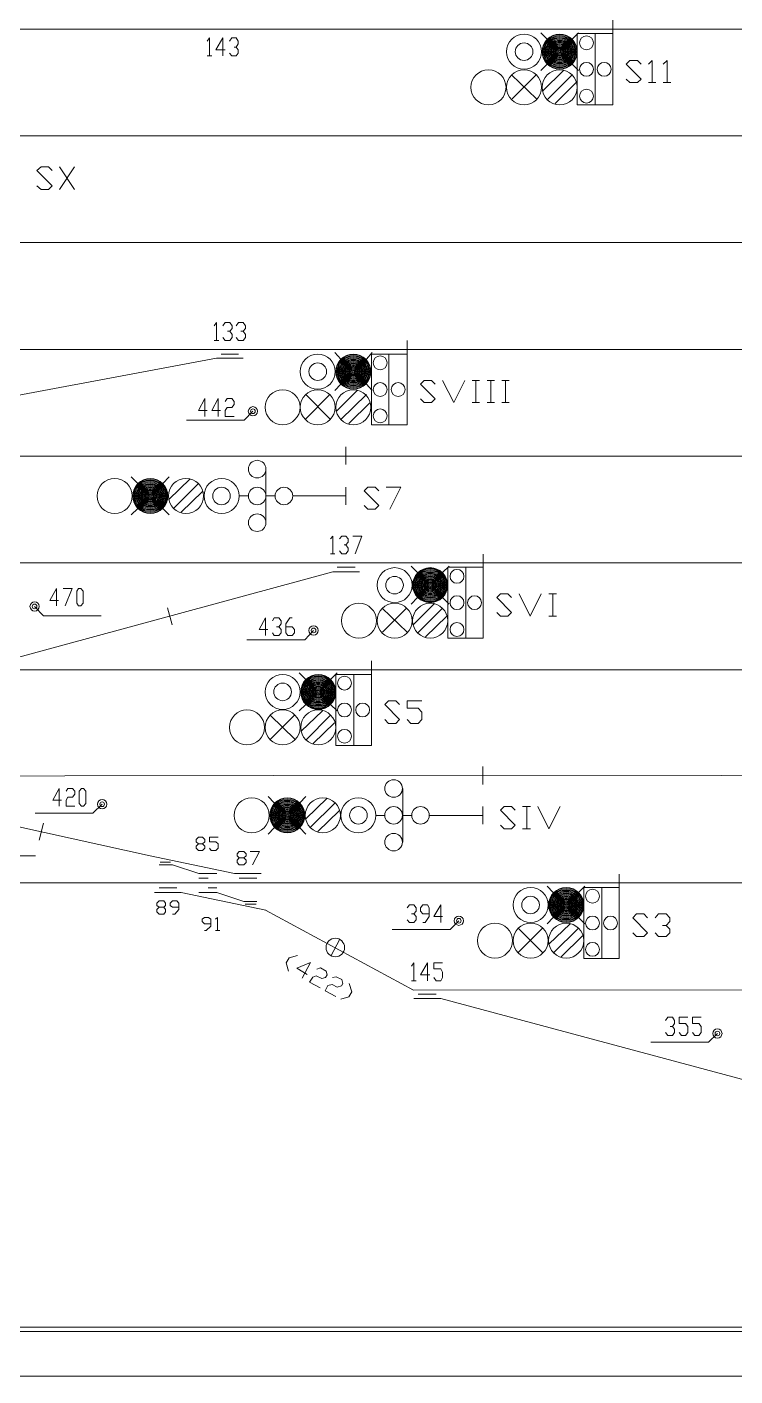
# Model space of a CAD drawing. Header units: millimetres. Extents: x 18 to 1853, y 466 to 763.
# Drawn here: x 607.4 to 687, y 466.2 to 617.9 of the extents above; entities that cross this region are included whole.
import ezdxf

# ---------------------------------------------------------------- set-up
doc = ezdxf.new("R2010")
doc.units = ezdxf.units.MM
doc.header["$MEASUREMENT"] = 0
doc.layers.add('1', color=7, linetype='Continuous')

msp = doc.modelspace()

# ---------------------------------------------------------------- linework, layer by layer
at = {"color": 255, "linetype": 'Continuous', "lineweight": 0}
msp.add_line((18.35, 466.19), (1852.6, 466.19), dxfattribs=at)
for points in [[(588.95, 617.64), (629.43, 617.64)], [(629.43, 617.64), (753.7, 617.64)], [(673.25, 616.6), (673.25, 618.62)], [(627.67, 616.29), (627.93, 616.65), (627.93, 614.62)], [(629.69, 615.3), (628.65, 615.3), (629.43, 616.65), (629.43, 614.62)], [(630.16, 616.29), (630.42, 616.65), (630.94, 616.65), (631.15, 616.29), (631.15, 615.97), (630.94, 615.61), (630.68, 615.61)], [(665.14, 617.22), (665.87, 616.49)], [(669.4, 617.22), (668.67, 616.49)], [(669.24, 609.11), (669.24, 617.12)], [(669.24, 617.12), (671.27, 617.12)], [(671.27, 617.12), (673.25, 617.12)], [(671.27, 609.11), (671.27, 617.12)], [(671.27, 617.12), (671.27, 609.11)], [(673.25, 617.12), (673.25, 609.11)], [(627.67, 614.62), (628.19, 614.62)], [(630.94, 615.61), (631.15, 615.3), (631.15, 614.93), (630.94, 614.62), (630.42, 614.62), (630.16, 614.93)], [(665.87, 613.69), (665.14, 612.96)], [(668.67, 613.69), (669.4, 612.96)], [(674.75, 612.02), (675.17, 611.61), (676, 611.61), (676.42, 612.02), (674.75, 613.69), (675.17, 614.1), (676, 614.1), (676.42, 613.69)], [(677.25, 613.69), (677.66, 614.1), (677.66, 611.61)], [(678.91, 613.69), (679.33, 614.1), (679.33, 611.61)], [(661.86, 612.49), (664.67, 609.79)], [(664.62, 612.49), (661.92, 609.79)], [(677.25, 611.61), (678.08, 611.61)], [(678.91, 611.61), (679.74, 611.61)], [(671.27, 609.11), (669.24, 609.11)], [(673.25, 609.11), (671.27, 609.11)], [(608.54, 600.02), (609.01, 599.6), (609.84, 599.6), (610.26, 600.02), (608.54, 601.73), (609.01, 602.15), (609.84, 602.15), (610.26, 601.73)], [(611.09, 599.6), (612.75, 602.15)], [(611.09, 602.15), (612.75, 599.6)], [(534.12, 593.63), (753.7, 593.63)], [(628.45, 584.27), (628.71, 584.63), (628.71, 582.61)], [(629.43, 584.27), (629.69, 584.63), (630.21, 584.63), (630.47, 584.27), (630.47, 583.96), (630.21, 583.65), (629.95, 583.65)], [(630.94, 584.27), (631.2, 584.63), (631.72, 584.63), (631.98, 584.27), (631.98, 583.96), (631.72, 583.65), (631.46, 583.65)], [(628.45, 582.61), (628.97, 582.61)], [(630.21, 583.65), (630.47, 583.28), (630.47, 582.97), (630.21, 582.61), (629.69, 582.61), (629.43, 582.97)], [(631.72, 583.65), (631.98, 583.28), (631.98, 582.97), (631.72, 582.61), (631.2, 582.61), (630.94, 582.97)], [(650.12, 582.61), (650.12, 582.61)], [(650.12, 580.63), (650.12, 582.61)], [(642.01, 581.26), (642.69, 580.53)], [(646.22, 581.26), (645.55, 580.53)], [(646.12, 573.15), (646.12, 581.1)], [(646.12, 581.1), (648.09, 581.1)], [(648.09, 581.1), (650.12, 581.1)], [(648.09, 573.15), (648.09, 581.1)], [(648.09, 581.1), (648.09, 573.15)], [(650.12, 581.1), (650.12, 573.15)], [(575.07, 570.6), (628.71, 580.63)], [(628.71, 580.63), (631.72, 580.63)], [(651.63, 576.06), (652.04, 575.64), (652.87, 575.64), (653.29, 576.06), (651.63, 577.72), (652.04, 578.14), (652.87, 578.14), (653.29, 577.72)], [(654.12, 578.14), (655.37, 575.64), (656.62, 578.14)], [(657.45, 578.14), (658.28, 578.14)], [(657.86, 578.14), (657.86, 575.64)], [(659.11, 578.14), (659.94, 578.14)], [(659.53, 578.14), (659.53, 575.64)], [(660.77, 578.14), (661.6, 578.14)], [(661.19, 578.14), (661.19, 575.64)], [(641.44, 576.53), (638.74, 573.82)], [(638.74, 576.53), (641.49, 573.77)], [(642.69, 577.72), (642.01, 576.99)], [(645.55, 577.72), (646.22, 576.99)], [(627.67, 574.76), (626.68, 574.76), (627.41, 576.11), (627.41, 574.08)], [(629.17, 574.76), (628.19, 574.76), (628.91, 576.11), (628.91, 574.08)], [(629.69, 575.75), (629.9, 576.11), (630.42, 576.11), (630.68, 575.75), (630.68, 575.43), (630.42, 575.07), (629.9, 575.07), (629.69, 574.76), (629.69, 574.08), (630.68, 574.08)], [(657.45, 575.64), (658.28, 575.64)], [(659.11, 575.64), (659.94, 575.64)], [(660.77, 575.64), (661.6, 575.64)], [(631.82, 573.67), (625.33, 573.67)], [(632.81, 574.66), (631.82, 573.67)], [(648.09, 573.15), (646.12, 573.15)], [(650.12, 573.15), (648.09, 573.15)], [(643.26, 570.65), (643.26, 570.65)], [(643.26, 568.68), (643.26, 570.65)], [(573.56, 569.61), (753.7, 569.61)], [(634.27, 562.13), (634.27, 568.16)], [(619.14, 567.28), (619.87, 566.55)], [(623.41, 567.28), (622.68, 566.55)], [(643.26, 564.16), (643.26, 566.13)], [(645.29, 564.05), (645.7, 563.64), (646.53, 563.64), (646.95, 564.05), (645.29, 565.72), (645.7, 566.13), (646.53, 566.13), (646.95, 565.72)], [(647.78, 566.13), (649.44, 566.13), (648.2, 563.64)], [(632.29, 565.14), (631.25, 565.14)], [(635.25, 565.14), (634.27, 565.14)], [(643.26, 565.14), (637.28, 565.14)], [(619.87, 563.74), (619.14, 563.01)], [(622.68, 563.74), (623.41, 563.01)], [(641.54, 560.31), (641.8, 560.62), (641.8, 558.65)], [(642.53, 560.31), (642.79, 560.62), (643.26, 560.62), (643.52, 560.31), (643.52, 559.95), (643.26, 559.64), (643.05, 559.64)], [(644.04, 560.62), (645.03, 560.62), (644.3, 558.65)], [(641.54, 558.65), (642.01, 558.65)], [(643.26, 559.64), (643.52, 559.27), (643.52, 558.96), (643.26, 558.65), (642.79, 558.65), (642.53, 558.96)], [(658.69, 558.6), (658.69, 558.6)], [(658.69, 556.62), (658.69, 558.6)], [(650.59, 557.24), (651.31, 556.52)], [(654.85, 557.24), (654.12, 556.52)], [(654.69, 549.14), (654.69, 557.14)], [(654.69, 557.14), (656.72, 557.14)], [(656.72, 557.14), (658.69, 557.14)], [(656.72, 549.14), (656.72, 557.14)], [(656.72, 557.14), (656.72, 549.14)], [(658.69, 557.14), (658.69, 549.14)], [(605.11, 546.64), (641.8, 556.62)], [(641.8, 556.62), (644.77, 556.62)], [(610.98, 553.4), (610, 553.4), (610.72, 554.75), (610.72, 552.78)], [(611.5, 554.75), (612.49, 554.75), (611.71, 552.78)], [(613.22, 552.78), (613.01, 553.09), (613.01, 554.44), (613.22, 554.75), (613.48, 554.75), (613.74, 554.44), (613.74, 553.09), (613.48, 552.78), (613.22, 552.78)], [(651.31, 553.71), (650.59, 552.98)], [(654.12, 553.71), (654.85, 552.98)], [(660.2, 552.05), (660.62, 551.63), (661.45, 551.63), (661.86, 552.05), (660.2, 553.71), (660.62, 554.13), (661.45, 554.13), (661.86, 553.71)], [(662.7, 554.13), (663.94, 551.63), (665.19, 554.13)], [(666.07, 554.13), (666.91, 554.13)], [(666.49, 554.13), (666.49, 551.63)], [(608.28, 552.72), (609.27, 551.68)], [(623.2, 552.57), (623.72, 550.64)], [(647.31, 552.52), (650.12, 549.81)], [(650.07, 552.52), (647.36, 549.81)], [(609.27, 551.68), (615.77, 551.68)], [(634.48, 550.12), (633.49, 550.12), (634.22, 551.42), (634.22, 549.45)], [(634.99, 551.11), (635.2, 551.42), (635.72, 551.42), (635.98, 551.11), (635.98, 550.75), (635.72, 550.44), (635.46, 550.44)], [(636.5, 550.44), (637.23, 550.44), (637.49, 550.12), (637.49, 549.76), (637.23, 549.45), (636.71, 549.45), (636.5, 549.76), (636.5, 550.75), (636.97, 551.42), (637.23, 551.42)], [(666.07, 551.63), (666.91, 551.63)], [(635.72, 550.44), (635.98, 550.12), (635.98, 549.76), (635.72, 549.45), (635.2, 549.45), (634.99, 549.76)], [(639.62, 550.02), (638.63, 548.98)], [(656.72, 549.14), (654.69, 549.14)], [(658.69, 549.14), (656.72, 549.14)], [(638.63, 548.98), (632.14, 548.98)], [(646.12, 546.59), (646.12, 546.59)], [(646.12, 544.62), (646.12, 546.59)], [(603.6, 545.6), (738.99, 545.6)], [(638.01, 545.24), (638.74, 544.51)], [(642.27, 545.24), (641.54, 544.51)], [(642.12, 537.08), (642.12, 545.08)], [(642.12, 545.08), (644.14, 545.08)], [(644.14, 545.08), (646.12, 545.08)], [(644.14, 537.08), (644.14, 545.08)], [(644.14, 545.08), (644.14, 537.08)], [(646.12, 545.08), (646.12, 537.08)], [(638.74, 541.71), (638.01, 540.98)], [(641.54, 541.71), (642.27, 540.98)], [(647.62, 539.99), (648.04, 539.57), (648.87, 539.57), (649.29, 539.99), (647.62, 541.71), (648.04, 542.12), (648.87, 542.12), (649.29, 541.71)], [(650.12, 539.99), (650.53, 539.57), (651.37, 539.57), (651.78, 539.99), (651.78, 540.82), (651.37, 541.29), (650.12, 541.29), (650.12, 542.12), (651.78, 542.12)], [(637.49, 540.51), (634.74, 537.76)], [(634.74, 540.51), (637.54, 537.76)], [(644.14, 537.08), (642.12, 537.08)], [(646.12, 537.08), (644.14, 537.08)], [(658.64, 534.74), (658.64, 534.74)], [(658.64, 532.71), (658.64, 534.74)], [(588.17, 533.65), (658.64, 533.75)], [(611.3, 530.95), (610.31, 530.95), (611.04, 532.25), (611.04, 530.27)], [(611.82, 531.93), (612.02, 532.25), (612.54, 532.25), (612.8, 531.93), (612.8, 531.62), (612.54, 531.26), (612.02, 531.26), (611.82, 530.95), (611.82, 530.27), (612.8, 530.27)], [(613.53, 530.27), (613.27, 530.58), (613.27, 531.93), (613.53, 532.25), (613.79, 532.25), (614.05, 531.93), (614.05, 530.58), (613.79, 530.27), (613.53, 530.27)], [(634.53, 531.36), (635.2, 530.64)], [(638.74, 531.36), (638.06, 530.64)], [(649.65, 526.22), (649.65, 532.25)], [(594.61, 530.58), (621.27, 524.66)], [(614.83, 529.49), (608.33, 529.49)], [(615.87, 530.48), (614.83, 529.49)], [(658.64, 528.24), (658.64, 530.22)], [(660.62, 528.14), (661.03, 527.72), (661.86, 527.72), (662.28, 528.14), (660.62, 529.8), (661.03, 530.22), (661.86, 530.22), (662.28, 529.8)], [(663.11, 530.22), (664, 530.22)], [(663.58, 530.22), (663.58, 527.72)], [(664.83, 530.22), (666.07, 527.72), (667.32, 530.22)], [(609.27, 528.35), (608.8, 526.43)], [(647.62, 529.23), (646.64, 529.23)], [(650.64, 529.23), (649.65, 529.23)], [(658.64, 529.23), (652.61, 529.23)], [(626.68, 525.28), (626.42, 525.54), (626.42, 525.75), (626.68, 526.01), (627.15, 526.01), (627.41, 526.27), (627.41, 526.53), (627.15, 526.79), (626.68, 526.79), (626.42, 526.53), (626.42, 526.27), (626.68, 526.01)], [(627.93, 525.54), (628.13, 525.28), (628.65, 525.28), (628.91, 525.54), (628.91, 526.01), (628.65, 526.27), (627.93, 526.27), (627.93, 526.79), (628.91, 526.79)], [(635.2, 527.83), (634.53, 527.1)], [(638.06, 527.83), (638.74, 527.1)], [(663.11, 527.72), (664, 527.72)], [(627.15, 526.01), (627.41, 525.75), (627.41, 525.54), (627.15, 525.28), (626.68, 525.28)], [(631.25, 523.67), (631.05, 523.93), (631.05, 524.19), (631.25, 524.45), (631.77, 524.45), (632.03, 524.66), (632.03, 524.92), (631.77, 525.18), (631.25, 525.18), (631.05, 524.92), (631.05, 524.66), (631.25, 524.45)], [(632.5, 525.18), (633.54, 525.18), (632.76, 523.67)], [(601.89, 524.66), (608.39, 524.66)], [(621.27, 524.66), (630.73, 522.68)], [(623.77, 523.67), (622.26, 523.67)], [(626.73, 522.68), (623.77, 523.67)], [(631.77, 524.45), (632.03, 524.19), (632.03, 523.93), (631.77, 523.67), (631.25, 523.67)], [(628.24, 522.68), (626.73, 522.68)], [(627.25, 522.68), (628.76, 522.68)], [(630.73, 522.68), (633.75, 522.68)], [(673.97, 522.63), (673.97, 522.63)], [(673.97, 520.66), (673.97, 522.63)], [(560.42, 521.64), (627.77, 521.64)], [(624.76, 520.55), (621.74, 520.55)], [(634.27, 518.58), (624.76, 520.55)], [(628.24, 520.55), (626.73, 520.55)], [(627.25, 520.55), (628.76, 520.55)], [(627.77, 521.64), (738.99, 521.64)], [(628.76, 520.55), (631.77, 519.56)], [(665.87, 521.28), (666.54, 520.55)], [(670.08, 521.28), (669.4, 520.55)], [(669.97, 513.12), (669.97, 521.12)], [(669.97, 521.12), (672, 521.12)], [(672, 521.12), (673.97, 521.12)], [(672, 513.12), (672, 521.12)], [(672, 521.12), (672, 513.12)], [(673.97, 521.12), (673.97, 513.12)], [(622.26, 518.11), (622, 518.37), (622, 518.63), (622.26, 518.89), (622.78, 518.89), (622.99, 519.1), (622.99, 519.36), (622.78, 519.62), (622.26, 519.62), (622, 519.36), (622, 519.1), (622.26, 518.89)], [(622.78, 518.89), (622.99, 518.63), (622.99, 518.37), (622.78, 518.11), (622.26, 518.11)], [(623.77, 518.11), (624.03, 518.11), (624.5, 518.63), (624.5, 519.36), (624.24, 519.62), (623.77, 519.62), (623.51, 519.36), (623.51, 519.1), (623.77, 518.89), (624.5, 518.89)], [(631.77, 519.56), (633.23, 519.56)], [(650.12, 518.84), (650.38, 519.15), (650.9, 519.15), (651.16, 518.84), (651.16, 518.47), (650.9, 518.16), (650.64, 518.16)], [(651.89, 517.17), (652.15, 517.17), (652.61, 517.85), (652.61, 518.84), (652.41, 519.15), (651.89, 519.15), (651.63, 518.84), (651.63, 518.47), (651.89, 518.16), (652.61, 518.16)], [(654.12, 517.85), (653.13, 517.85), (653.91, 519.15), (653.91, 517.17)], [(627.36, 516.29), (627.56, 516.29), (628.08, 516.76), (628.08, 517.54), (627.82, 517.75), (627.36, 517.75), (627.1, 517.54), (627.1, 517.28), (627.36, 517.02), (628.08, 517.02)], [(628.6, 517.54), (628.81, 517.75), (628.81, 516.29)], [(634.22, 518.58), (650.85, 509.59)], [(650.9, 518.16), (651.16, 517.85), (651.16, 517.49), (650.9, 517.17), (650.38, 517.17), (650.12, 517.49)], [(655.94, 517.38), (654.95, 516.39)], [(666.54, 517.75), (665.87, 517.02)], [(669.4, 517.75), (670.08, 517.02)], [(675.48, 516.03), (675.9, 515.62), (676.73, 515.62), (677.14, 516.03), (675.48, 517.69), (675.9, 518.16), (676.73, 518.16), (677.14, 517.69)], [(677.98, 517.69), (678.39, 518.16), (679.22, 518.16), (679.64, 517.69), (679.64, 517.28), (679.22, 516.86), (678.81, 516.86)], [(628.6, 516.29), (629.07, 516.29)], [(654.95, 516.39), (648.46, 516.39)], [(665.35, 516.55), (662.59, 513.8)], [(662.59, 516.55), (665.35, 513.8)], [(679.22, 516.86), (679.64, 516.45), (679.64, 516.03), (679.22, 515.62), (678.39, 515.62), (677.98, 516.03)], [(642.53, 515.25), (641.6, 513.48)], [(637.8, 513.48), (636.87, 513.22), (636.55, 512.65), (636.81, 511.72)], [(638.89, 511.35), (637.75, 512.03), (639.26, 512.7), (638.32, 510.94)], [(672, 513.12), (669.97, 513.12)], [(673.97, 513.12), (672, 513.12)], [(639.98, 511.93), (640.4, 512.08), (641.02, 511.72), (641.13, 511.3), (640.97, 510.99), (640.56, 510.89), (639.93, 511.2), (639.52, 511.04), (639.15, 510.47), (640.35, 509.85)], [(650.64, 512.29), (650.9, 512.65), (650.9, 510.63)], [(652.67, 511.3), (651.63, 511.3), (652.41, 512.65), (652.41, 510.63)], [(653.13, 510.99), (653.39, 510.63), (653.91, 510.63), (654.12, 510.99), (654.12, 511.61), (653.91, 511.98), (653.13, 511.98), (653.13, 512.65), (654.12, 512.65)], [(641.75, 510.99), (642.17, 511.09), (642.79, 510.78), (642.89, 510.31), (642.74, 510.05), (642.27, 509.9), (641.7, 510.21), (641.23, 510.11), (640.92, 509.48), (642.12, 508.86)], [(643.62, 510.31), (643.93, 509.38), (643.57, 508.81), (642.69, 508.55)], [(650.64, 510.63), (651.16, 510.63)], [(650.85, 509.59), (738.99, 509.64)], [(650.9, 508.65), (653.91, 508.65)], [(653.91, 508.65), (694.97, 497.63)], [(679.17, 506.16), (679.43, 506.52), (679.95, 506.52), (680.16, 506.16), (680.16, 505.84), (679.95, 505.48), (679.69, 505.48)], [(679.95, 505.48), (680.16, 505.17), (680.16, 504.8), (679.95, 504.49), (679.43, 504.49), (679.17, 504.8)], [(680.68, 504.8), (680.94, 504.49), (681.41, 504.49), (681.67, 504.8), (681.67, 505.48), (681.41, 505.84), (680.68, 505.84), (680.68, 506.52), (681.67, 506.52)], [(682.19, 504.8), (682.45, 504.49), (682.91, 504.49), (683.17, 504.8), (683.17, 505.48), (682.91, 505.84), (682.19, 505.84), (682.19, 506.52), (683.17, 506.52)], [(684, 503.71), (677.51, 503.71)], [(684.99, 504.7), (684, 503.71)]]:
    msp.add_lwpolyline(points, dxfattribs=at)
at = {"color": 50, "linetype": 'Continuous', "lineweight": 0}
for points in [[(667.74, 613.01), (665.35, 610.67)], [(668.67, 612.49), (665.87, 609.68)], [(669.14, 611.61), (666.75, 609.27)], [(644.56, 577.05), (642.22, 574.71)], [(645.55, 576.53), (642.69, 573.72)], [(645.96, 575.64), (643.57, 573.3)], [(625.74, 567.07), (623.35, 564.73)], [(626.68, 566.55), (623.87, 563.74)], [(627.15, 565.66), (624.76, 563.33)], [(653.19, 553.03), (650.85, 550.7)], [(654.12, 552.52), (651.31, 549.71)], [(654.59, 551.63), (652.2, 549.29)], [(640.61, 540.98), (638.22, 538.69)], [(641.54, 540.51), (638.74, 537.7)], [(641.96, 539.63), (639.57, 537.29)], [(641.13, 531.15), (638.74, 528.82)], [(642.06, 530.64), (639.2, 527.83)], [(642.48, 529.75), (640.09, 527.41)], [(668.46, 517.02), (666.07, 514.73)], [(669.4, 516.55), (666.54, 513.74)], [(669.82, 515.67), (667.43, 513.33)]]:
    msp.add_lwpolyline(points, dxfattribs=at)
at = {"color": 10, "linetype": 'Continuous', "lineweight": 0}
for points in [[(566.81, 605.63), (753.7, 605.63)], [(475.23, 581.62), (623.35, 581.62)], [(623.35, 581.62), (761.03, 581.62)], [(544.3, 557.61), (643.26, 557.61)], [(643.26, 557.61), (738.99, 557.61)], [(658.64, 533.75), (738.99, 533.65)]]:
    msp.add_lwpolyline(points, dxfattribs=at)
at = {"color": 255, "linetype": 'Continuous', "lineweight": 0}
for centre, radius in [((663.27, 615.09), 1.97), ((663.27, 615.09), 0.987), ((670.28, 616.08), 0.78), ((663.27, 611.09), 1.97), ((670.28, 613.11), 0.78), ((672.26, 613.11), 0.78), ((670.28, 610.1), 0.78), ((640.09, 579.12), 1.97), ((640.09, 579.12), 0.987), ((647.1, 580.11), 0.78), ((640.09, 575.12), 1.97), ((647.1, 577.1), 0.78), ((649.13, 577.1), 0.78), ((647.1, 574.14), 0.78), ((633.28, 568.16), 0.987), ((629.28, 565.14), 1.97), ((629.28, 565.14), 0.987), ((633.28, 565.14), 0.987), ((636.29, 565.14), 0.987), ((633.28, 562.13), 0.987), ((648.72, 555.11), 1.97), ((655.73, 556.1), 0.78), ((648.72, 555.11), 0.987), ((655.73, 553.14), 0.78), ((657.71, 553.14), 0.78), ((648.72, 551.11), 1.97), ((655.73, 550.12), 0.78), ((636.14, 543.11), 1.97), ((643.1, 544.1), 0.78), ((636.14, 543.11), 0.987), ((643.1, 541.08), 0.78), ((645.13, 541.08), 0.78), ((636.14, 539.11), 1.97), ((643.1, 538.12), 0.78), ((648.61, 532.25), 0.987), ((644.66, 529.23), 1.97), ((644.66, 529.23), 0.987), ((648.61, 529.23), 0.987), ((651.63, 529.23), 0.987), ((648.61, 526.22), 0.987), ((664, 519.15), 1.97), ((670.96, 520.14), 0.78), ((664, 519.15), 0.987), ((670.96, 517.12), 0.78), ((672.99, 517.12), 0.78), ((664, 515.15), 1.97), ((642.06, 514.37), 1.04), ((670.96, 514.16), 0.78)]:
    msp.add_circle(centre, radius, dxfattribs=at)
at = {"color": 10, "linetype": 'Continuous', "lineweight": 0}
for centre, radius in [((667.27, 615.09), 1.97), ((667.27, 615.09), 1.92), ((667.27, 615.09), 1.82), ((667.27, 615.09), 1.72), ((667.27, 615.09), 1.61), ((667.27, 615.09), 1.51), ((667.27, 615.09), 1.4), ((667.27, 615.09), 1.3), ((667.27, 615.09), 1.2), ((667.27, 615.09), 1.09), ((667.27, 615.09), 0.987), ((667.27, 615.09), 0.884), ((667.27, 615.09), 0.78), ((667.27, 615.09), 0.676), ((667.27, 615.09), 0.624), ((667.27, 615.09), 0.52), ((667.27, 615.09), 0.416), ((667.27, 615.09), 0.312), ((667.27, 615.09), 0.208), ((667.27, 615.09), 0.104), ((644.09, 579.12), 1.97), ((644.09, 579.12), 1.92), ((644.09, 579.12), 1.82), ((644.09, 579.12), 1.72), ((644.09, 579.12), 1.61), ((644.09, 579.12), 1.51), ((644.09, 579.12), 1.4), ((644.09, 579.12), 1.3), ((644.09, 579.12), 1.2), ((644.09, 579.12), 1.09), ((644.09, 579.12), 0.987), ((644.09, 579.12), 0.884), ((644.09, 579.12), 0.78), ((644.09, 579.12), 0.676), ((644.09, 579.12), 0.624), ((644.09, 579.12), 0.52), ((644.09, 579.12), 0.416), ((644.09, 579.12), 0.312), ((644.09, 579.12), 0.208), ((644.09, 579.12), 0.104), ((621.27, 565.14), 1.97), ((621.27, 565.14), 1.92), ((621.27, 565.14), 1.82), ((621.27, 565.14), 1.72), ((621.27, 565.14), 1.61), ((621.27, 565.14), 1.51), ((621.27, 565.14), 1.4), ((621.27, 565.14), 1.3), ((621.27, 565.14), 1.2), ((621.27, 565.14), 1.09), ((621.27, 565.14), 0.987), ((621.27, 565.14), 0.884), ((621.27, 565.14), 0.78), ((621.27, 565.14), 0.676), ((621.27, 565.14), 0.624), ((621.27, 565.14), 0.52), ((621.27, 565.14), 0.416), ((621.27, 565.14), 0.312), ((621.27, 565.14), 0.208), ((621.27, 565.14), 0.104), ((652.72, 555.11), 1.97), ((652.72, 555.11), 1.92), ((652.72, 555.11), 1.82), ((652.72, 555.11), 1.72), ((652.72, 555.11), 1.61), ((652.72, 555.11), 1.51), ((652.72, 555.11), 1.4), ((652.72, 555.11), 1.3), ((652.72, 555.11), 1.2), ((652.72, 555.11), 1.09), ((652.72, 555.11), 0.987), ((652.72, 555.11), 0.884), ((652.72, 555.11), 0.78), ((652.72, 555.11), 0.676), ((652.72, 555.11), 0.624), ((652.72, 555.11), 0.52), ((652.72, 555.11), 0.416), ((652.72, 555.11), 0.312), ((652.72, 555.11), 0.208), ((652.72, 555.11), 0.104), ((640.14, 543.11), 1.97), ((640.14, 543.11), 1.92), ((640.14, 543.11), 1.82), ((640.14, 543.11), 1.72), ((640.14, 543.11), 1.61), ((640.14, 543.11), 1.51), ((640.14, 543.11), 1.4), ((640.14, 543.11), 1.3), ((640.14, 543.11), 1.2), ((640.14, 543.11), 1.09), ((640.14, 543.11), 0.987), ((640.14, 543.11), 0.884), ((640.14, 543.11), 0.78), ((640.14, 543.11), 0.676), ((640.14, 543.11), 0.624), ((640.14, 543.11), 0.52), ((640.14, 543.11), 0.416), ((640.14, 543.11), 0.312), ((640.14, 543.11), 0.208), ((640.14, 543.11), 0.104), ((636.66, 529.23), 1.97), ((636.66, 529.23), 1.92), ((636.66, 529.23), 1.82), ((636.66, 529.23), 1.72), ((636.66, 529.23), 1.61), ((636.66, 529.23), 1.51), ((636.66, 529.23), 1.4), ((636.66, 529.23), 1.3), ((636.66, 529.23), 1.2), ((636.66, 529.23), 1.09), ((636.66, 529.23), 0.987), ((636.66, 529.23), 0.884), ((636.66, 529.23), 0.78), ((636.66, 529.23), 0.676), ((636.66, 529.23), 0.624), ((636.66, 529.23), 0.52), ((636.66, 529.23), 0.416), ((636.66, 529.23), 0.312), ((636.66, 529.23), 0.208), ((636.66, 529.23), 0.104), ((668, 519.15), 1.97), ((668, 519.15), 1.92), ((668, 519.15), 1.82), ((668, 519.15), 1.72), ((668, 519.15), 1.61), ((668, 519.15), 1.51), ((668, 519.15), 1.4), ((668, 519.15), 1.3), ((668, 519.15), 1.2), ((668, 519.15), 1.09), ((668, 519.15), 0.987), ((668, 519.15), 0.884), ((668, 519.15), 0.78), ((668, 519.15), 0.676), ((668, 519.15), 0.624), ((668, 519.15), 0.52), ((668, 519.15), 0.416), ((668, 519.15), 0.312), ((668, 519.15), 0.208), ((668, 519.15), 0.104)]:
    msp.add_circle(centre, radius, dxfattribs=at)
at = {"color": 90, "linetype": 'Continuous', "lineweight": 0}
for centre in [(659.27, 611.09), (636.14, 575.12), (617.27, 565.14), (644.71, 551.11), (632.14, 539.11), (632.66, 529.23), (659.99, 515.15)]:
    msp.add_circle(centre, 1.97, dxfattribs=at)
at = {"color": 50, "linetype": 'Continuous', "lineweight": 0}
for centre in [(667.27, 611.09), (644.09, 575.12), (625.28, 565.14), (652.72, 551.11), (640.14, 539.11), (640.66, 529.23), (668, 515.15)]:
    msp.add_circle(centre, 1.97, dxfattribs=at)
at = {"layer": '1', "color": 10, "linetype": 'Continuous', "lineweight": 0}
for p, q in [((43.34, 471.18), (1847.61, 471.18)), ((43.86, 471.7), (1847.09, 471.7))]:
    msp.add_line(p, q, dxfattribs=at)
for points in [[(631.2, 581.1), (629.23, 581.1)], [(644.3, 557.14), (642.27, 557.14)], [(623.56, 523.98), (622.37, 523.98)], [(626.73, 522.16), (627.77, 522.16)], [(633.23, 522.16), (631.25, 522.16)], [(622.26, 521.07), (624.24, 521.07)], [(628.76, 521.07), (627.77, 521.07)], [(631.93, 519.25), (633.18, 519.25)], [(653.39, 509.12), (651.37, 509.12)]]:
    msp.add_lwpolyline(points, dxfattribs=at)
for centre, radius in [((632.81, 574.66), 0.52), ((632.81, 574.66), 0.26), ((608.28, 552.72), 0.52), ((608.28, 552.72), 0.26), ((639.62, 550.02), 0.52), ((639.62, 550.02), 0.26), ((615.87, 530.48), 0.52), ((615.87, 530.48), 0.26), ((655.94, 517.38), 0.52), ((655.94, 517.38), 0.26), ((684.99, 504.7), 0.52), ((684.99, 504.7), 0.26)]:
    msp.add_circle(centre, radius, dxfattribs=at)

doc.saveas('drawing.dxf')
